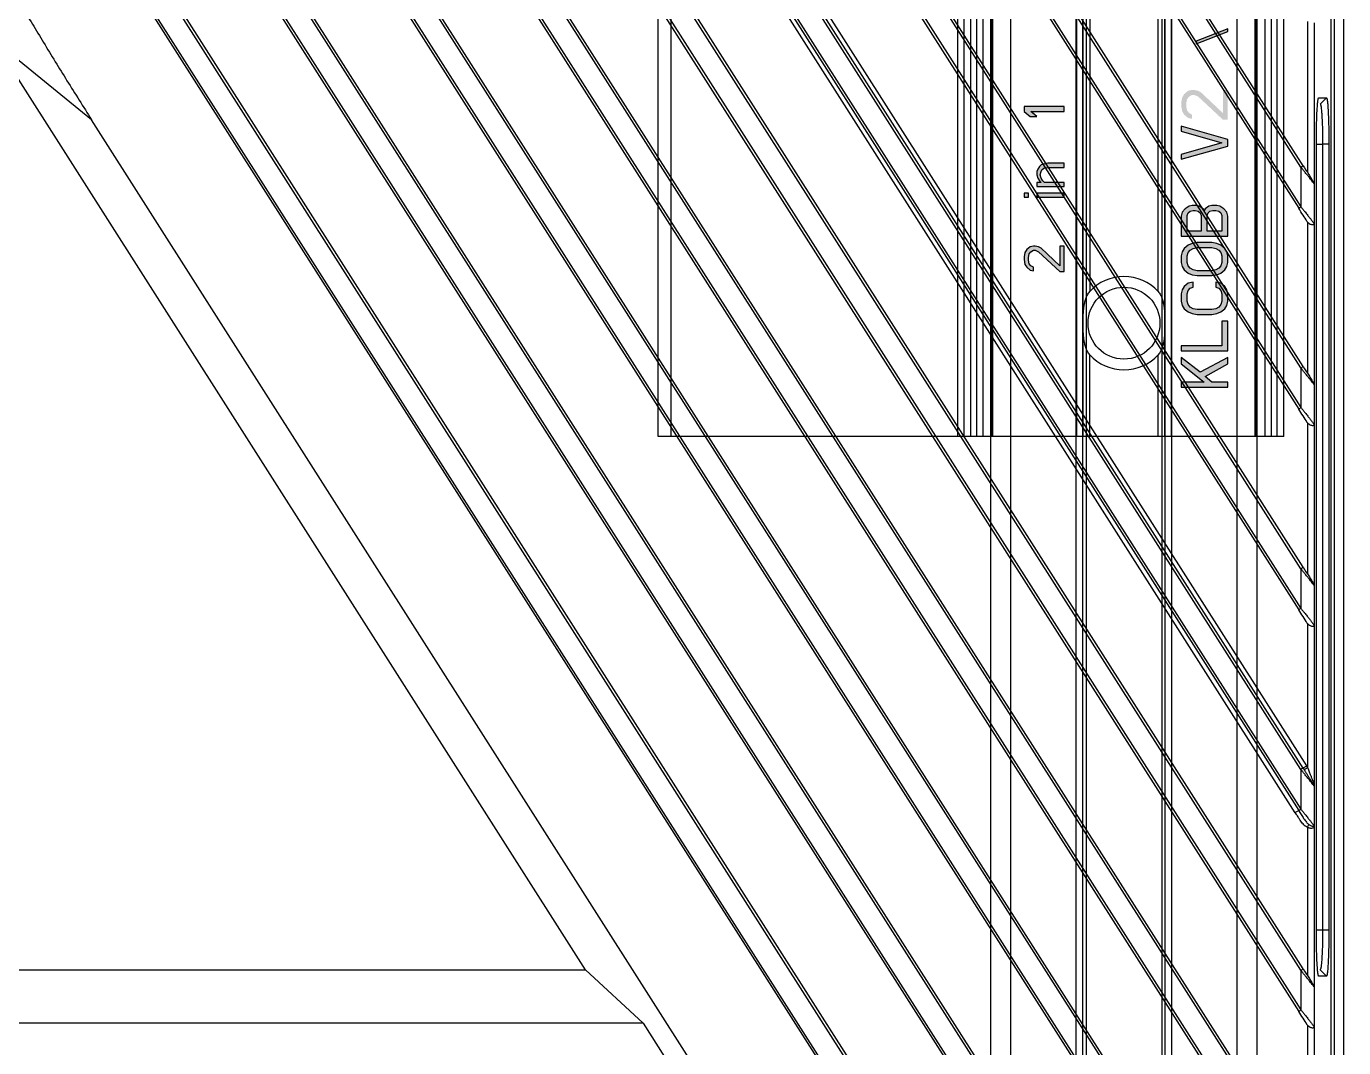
# Model space of a CAD drawing. Header units: millimetres. Extents: x 620 to 19791, y 2539 to 6969.
# Drawn here: x 17678 to 17777, y 5326 to 5402.7 of the extents above; entities that cross this region are included whole.
import ezdxf

# ---------------------------------------------------------------- set-up
doc = ezdxf.new("R2010")
doc.units = ezdxf.units.MM
doc.layers.add('02___PRT_ALL_AXES', color=7, linetype='Continuous')

# ---------------------------------------------------------------- blocks, each defined once
blk = doc.blocks.new('rygj')
at = {"lineweight": 5, "true_color": 0x139b48}
h = blk.add_hatch(color=114, dxfattribs=at)
h.dxf.hatch_style = 1
h.paths.add_polyline_path([(5016.593, 3168.061), (5016.646, 3168.316), (5016.646, 3168.444), (5016.593, 3168.699), (5016.38, 3168.954), (5016.168, 3169.082), (5015.849, 3169.146), (5015.637, 3169.146), (5015.265, 3169.082), (5015.052, 3168.954), (5014.84, 3168.699), (5014.787, 3168.444), (5015.052, 3168.444), (5015.158, 3168.635), (5015.318, 3168.763), (5015.583, 3168.827), (5015.796, 3168.827), (5016.062, 3168.763), (5016.221, 3168.635), (5016.327, 3168.444), (5016.327, 3168.316), (5016.221, 3168.061), (5014.733, 3166.465), (5014.733, 3166.146), (5016.646, 3166.146), (5016.646, 3166.465), (5015.158, 3166.465), (5016.487, 3167.869)])
h.paths.add_polyline_path([(5020.618, 3169.146), (5020.305, 3169.146), (5020.305, 3168.827), (5020.618, 3168.827)])
h.paths.add_polyline_path([(5020.618, 3168.188), (5020.305, 3168.188), (5020.305, 3166.146), (5020.618, 3166.146)])
h.paths.add_polyline_path([(5021.743, 3167.869), (5021.993, 3167.933), (5022.243, 3167.869), (5022.368, 3167.805), (5022.493, 3167.678), (5022.555, 3167.359), (5022.555, 3166.146), (5022.868, 3166.146), (5022.868, 3167.359), (5022.805, 3167.678), (5022.743, 3167.869), (5022.618, 3167.997), (5022.43, 3168.125), (5022.243, 3168.188), (5021.993, 3168.188), (5021.743, 3168.125), (5021.555, 3167.997), (5021.43, 3167.869), (5021.43, 3168.188), (5021.118, 3168.188), (5021.118, 3166.146), (5021.43, 3166.146), (5021.43, 3167.614), (5021.555, 3167.742)])
h.paths.add_polyline_path([(5027.118, 3169.146), (5026.743, 3169.146), (5026.368, 3168.699), (5026.368, 3168.188), (5026.743, 3168.635), (5026.743, 3166.146), (5027.118, 3166.146)])
h = blk.add_hatch(color=114, dxfattribs=at)
h.dxf.hatch_style = 1
h.paths.add_polyline_path([(5052.292, 3156.452), (5052.23, 3156.825), (5051.982, 3157.123), (5051.734, 3157.271), (5051.424, 3157.346), (5050.866, 3157.346), (5050.556, 3157.271), (5050.308, 3157.123), (5050.061, 3156.825), (5049.937, 3156.527), (5049.875, 3156.154), (5049.875, 3155.037), (5049.937, 3154.665), (5050.061, 3154.367), (5050.308, 3154.069), (5050.556, 3153.92), (5050.866, 3153.846), (5051.424, 3153.846), (5051.734, 3153.92), (5051.982, 3154.069), (5052.23, 3154.367), (5052.292, 3154.74), (5051.92, 3154.74), (5051.858, 3154.516), (5051.672, 3154.367), (5051.424, 3154.293), (5050.866, 3154.293), (5050.618, 3154.367), (5050.432, 3154.516), (5050.308, 3154.74), (5050.247, 3155.037), (5050.247, 3156.154), (5050.308, 3156.452), (5050.432, 3156.676), (5050.618, 3156.825), (5050.866, 3156.899), (5051.424, 3156.899), (5051.672, 3156.825), (5051.858, 3156.676), (5051.92, 3156.452)])
h.paths.add_polyline_path([(5063.634, 3156.527), (5063.572, 3156.825), (5063.324, 3157.123), (5063.076, 3157.271), (5062.642, 3157.346), (5062.518, 3157.346), (5062.085, 3157.271), (5061.837, 3157.123), (5061.589, 3156.825), (5061.527, 3156.527), (5061.837, 3156.527), (5061.961, 3156.75), (5062.147, 3156.899), (5062.456, 3156.974), (5062.704, 3156.974), (5063.014, 3156.899), (5063.2, 3156.75), (5063.324, 3156.527), (5063.324, 3156.378), (5063.2, 3156.08), (5063.076, 3155.931), (5062.704, 3155.782), (5062.456, 3155.782), (5062.456, 3155.484), (5062.704, 3155.484), (5063.076, 3155.41), (5063.262, 3155.261), (5063.386, 3154.963), (5063.386, 3154.665), (5063.324, 3154.516), (5063.2, 3154.367), (5063.076, 3154.293), (5062.766, 3154.218), (5062.394, 3154.218), (5062.085, 3154.293), (5061.961, 3154.367), (5061.837, 3154.516), (5061.775, 3154.665), (5061.465, 3154.665), (5061.527, 3154.442), (5061.651, 3154.218), (5061.837, 3154.069), (5062.085, 3153.92), (5062.332, 3153.846), (5062.828, 3153.846), (5063.076, 3153.92), (5063.324, 3154.069), (5063.51, 3154.218), (5063.634, 3154.442), (5063.696, 3154.665), (5063.696, 3154.963), (5063.634, 3155.261), (5063.51, 3155.484), (5063.2, 3155.633), (5063.448, 3155.857), (5063.572, 3156.08), (5063.634, 3156.378)])
h.paths.add_polyline_path([(5060.597, 3157.346), (5059.729, 3154.293), (5058.862, 3157.346), (5058.49, 3157.346), (5059.481, 3153.846), (5059.977, 3153.846), (5060.969, 3157.346)])
h.paths.add_polyline_path([(5055.019, 3153.846), (5055.019, 3154.293), (5053.16, 3154.293), (5053.16, 3157.346), (5052.788, 3157.346), (5052.788, 3153.846)])
h.paths.add_polyline_path([(5041.817, 3156.452), (5041.755, 3156.825), (5041.507, 3157.123), (5041.26, 3157.271), (5040.95, 3157.346), (5040.392, 3157.346), (5040.082, 3157.271), (5039.834, 3157.123), (5039.586, 3156.825), (5039.462, 3156.527), (5039.4, 3156.154), (5039.4, 3155.037), (5039.462, 3154.665), (5039.586, 3154.367), (5039.834, 3154.069), (5040.082, 3153.92), (5040.392, 3153.846), (5040.95, 3153.846), (5041.26, 3153.92), (5041.507, 3154.069), (5041.755, 3154.367), (5041.817, 3154.74), (5041.445, 3154.74), (5041.383, 3154.516), (5041.198, 3154.367), (5040.95, 3154.293), (5040.392, 3154.293), (5040.144, 3154.367), (5039.958, 3154.516), (5039.834, 3154.74), (5039.772, 3155.037), (5039.772, 3156.154), (5039.834, 3156.452), (5039.958, 3156.676), (5040.144, 3156.825), (5040.392, 3156.899), (5040.95, 3156.899), (5041.198, 3156.825), (5041.383, 3156.676), (5041.445, 3156.452)])
h.paths.add_polyline_path([(5016.902, 3156.154), (5016.84, 3156.527), (5016.716, 3156.825), (5016.468, 3157.123), (5016.22, 3157.271), (5015.91, 3157.346), (5015.414, 3157.346), (5015.104, 3157.271), (5014.856, 3157.123), (5014.608, 3156.825), (5014.485, 3156.527), (5014.423, 3156.154), (5014.423, 3155.037), (5014.485, 3154.665), (5014.608, 3154.367), (5014.856, 3154.069), (5015.104, 3153.92), (5015.414, 3153.846), (5015.91, 3153.846), (5016.22, 3153.92), (5016.468, 3154.069), (5016.716, 3154.367), (5016.84, 3154.665), (5016.902, 3155.037)])
h.paths.add_polyline_path([(5028.368, 3156.527), (5028.306, 3156.825), (5028.058, 3157.123), (5027.81, 3157.271), (5027.438, 3157.346), (5027.19, 3157.346), (5026.756, 3157.271), (5026.508, 3157.123), (5026.261, 3156.825), (5026.199, 3156.527), (5026.508, 3156.527), (5026.632, 3156.75), (5026.818, 3156.899), (5027.128, 3156.974), (5027.376, 3156.974), (5027.686, 3156.899), (5027.872, 3156.75), (5027.996, 3156.527), (5027.996, 3156.378), (5027.872, 3156.08), (5026.137, 3154.218), (5026.137, 3153.846), (5028.368, 3153.846), (5028.368, 3154.218), (5026.632, 3154.218), (5028.182, 3155.857), (5028.306, 3156.08), (5028.368, 3156.378)])
h.paths.add_polyline_path([(5046.404, 3153.846), (5045.474, 3156.229), (5045.288, 3156.229), (5046.218, 3153.846)])
h.paths.add_polyline_path([(5025.269, 3157.346), (5024.401, 3154.293), (5023.533, 3157.346), (5023.162, 3157.346), (5024.153, 3153.846), (5024.649, 3153.846), (5025.641, 3157.346)])
h.paths.add_polyline_path([(5038.904, 3153.846), (5038.904, 3157.346), (5038.532, 3157.346), (5038.532, 3155.931), (5036.797, 3155.931), (5036.797, 3157.346), (5036.425, 3157.346), (5036.425, 3153.846), (5036.797, 3153.846), (5036.797, 3155.484), (5038.532, 3155.484), (5038.532, 3153.846)])
h.paths.add_polyline_path([(5019.691, 3156.229), (5019.691, 3156.527), (5019.629, 3156.75), (5019.443, 3157.048), (5019.195, 3157.271), (5018.885, 3157.346), (5017.398, 3157.346), (5017.398, 3153.846), (5018.885, 3153.846), (5019.195, 3153.92), (5019.443, 3154.144), (5019.629, 3154.442), (5019.691, 3154.665), (5019.691, 3155.037), (5019.629, 3155.261), (5019.443, 3155.559), (5019.319, 3155.633), (5019.443, 3155.708), (5019.629, 3156.005)])
h.paths.add_polyline_path([(5019.319, 3154.963), (5019.319, 3154.74), (5019.257, 3154.516), (5019.133, 3154.367), (5018.947, 3154.293), (5017.769, 3154.293), (5017.769, 3155.41), (5018.947, 3155.41), (5019.133, 3155.335), (5019.257, 3155.186)], flags=16)
h.paths.add_polyline_path([(5019.319, 3156.452), (5019.319, 3156.303), (5019.257, 3156.08), (5019.133, 3155.931), (5018.947, 3155.857), (5017.769, 3155.857), (5017.769, 3156.899), (5018.947, 3156.899), (5019.133, 3156.825), (5019.257, 3156.676)], flags=16)
h.paths.add_polyline_path([(5016.53, 3156.154), (5016.53, 3155.037), (5016.468, 3154.74), (5016.344, 3154.516), (5016.158, 3154.367), (5015.91, 3154.293), (5015.414, 3154.293), (5015.166, 3154.367), (5014.98, 3154.516), (5014.856, 3154.74), (5014.794, 3155.037), (5014.794, 3156.154), (5014.856, 3156.452), (5014.98, 3156.676), (5015.166, 3156.825), (5015.414, 3156.899), (5015.91, 3156.899), (5016.158, 3156.825), (5016.344, 3156.676), (5016.468, 3156.452)], flags=16)
h.paths.add_polyline_path([(5011.881, 3155.037), (5011.881, 3156.154), (5011.943, 3156.452), (5012.067, 3156.676), (5012.253, 3156.825), (5012.501, 3156.899), (5013.059, 3156.899), (5013.307, 3156.825), (5013.493, 3156.676), (5013.555, 3156.452), (5013.927, 3156.452), (5013.865, 3156.825), (5013.617, 3157.123), (5013.369, 3157.271), (5013.059, 3157.346), (5012.501, 3157.346), (5012.191, 3157.271), (5011.943, 3157.123), (5011.695, 3156.825), (5011.572, 3156.527), (5011.51, 3156.154), (5011.51, 3155.037), (5011.572, 3154.665), (5011.695, 3154.367), (5011.943, 3154.069), (5012.191, 3153.92), (5012.501, 3153.846), (5013.059, 3153.846), (5013.369, 3153.92), (5013.617, 3154.069), (5013.865, 3154.367), (5013.927, 3154.74), (5013.555, 3154.74), (5013.493, 3154.516), (5013.307, 3154.367), (5013.059, 3154.293), (5012.501, 3154.293), (5012.253, 3154.367), (5012.067, 3154.516), (5011.943, 3154.74)])
h.paths.add_polyline_path([(5011.014, 3153.846), (5011.014, 3154.293), (5009.154, 3154.293), (5009.154, 3157.346), (5008.782, 3157.346), (5008.782, 3153.846)])
h.paths.add_polyline_path([(5032.954, 3153.846), (5032.025, 3156.229), (5031.839, 3156.229), (5032.768, 3153.846)])
h.paths.add_polyline_path([(5006.427, 3155.633), (5006.427, 3157.346), (5006.055, 3157.346), (5006.055, 3153.846), (5006.427, 3153.846), (5006.427, 3155.037), (5006.861, 3155.559), (5007.791, 3153.846), (5008.287, 3153.846), (5007.171, 3155.931), (5008.287, 3157.346), (5007.791, 3157.346)])
at = {"color": 114, "linetype": 'Continuous', "true_color": 0x139b48}
for p, q in [((4442.055, 3171.646), (5101.055, 3171.646)), ((4442.055, 3170.146), (5101.055, 3170.146)), ((5014.84, 3168.699), (5014.787, 3168.444)), ((5014.787, 3168.444), (5015.052, 3168.444)), ((5015.052, 3168.954), (5014.84, 3168.699)), ((5015.265, 3169.082), (5015.052, 3168.954)), ((5015.052, 3168.444), (5015.158, 3168.635)), ((5015.158, 3168.635), (5015.318, 3168.763)), ((5015.637, 3169.146), (5015.265, 3169.082)), ((5015.318, 3168.763), (5015.583, 3168.827)), ((5015.583, 3168.827), (5015.796, 3168.827)), ((5015.849, 3169.146), (5015.637, 3169.146)), ((5015.796, 3168.827), (5016.062, 3168.763)), ((5016.168, 3169.082), (5015.849, 3169.146)), ((5016.062, 3168.763), (5016.221, 3168.635)), ((5016.38, 3168.954), (5016.168, 3169.082)), ((5016.221, 3168.635), (5016.327, 3168.444)), ((5016.327, 3168.316), (5016.221, 3168.061)), ((5016.327, 3168.444), (5016.327, 3168.316)), ((5016.593, 3168.699), (5016.38, 3168.954)), ((5016.646, 3168.444), (5016.593, 3168.699)), ((5016.593, 3168.061), (5016.646, 3168.316)), ((5016.646, 3168.316), (5016.646, 3168.444)), ((5020.618, 3169.146), (5020.305, 3169.146)), ((5020.305, 3169.146), (5020.305, 3168.827)), ((5020.305, 3168.827), (5020.618, 3168.827)), ((5020.618, 3168.827), (5020.618, 3169.146)), ((5026.743, 3169.146), (5026.368, 3168.699)), ((5026.368, 3168.699), (5026.368, 3168.188)), ((5026.368, 3168.188), (5026.743, 3168.635)), ((5027.118, 3169.146), (5026.743, 3169.146)), ((5026.743, 3168.635), (5026.743, 3166.146)), ((5027.118, 3166.146), (5027.118, 3169.146)), ((5016.221, 3168.061), (5014.733, 3166.465)), ((5015.158, 3166.465), (5016.487, 3167.869)), ((5016.487, 3167.869), (5016.593, 3168.061)), ((5020.618, 3168.188), (5020.305, 3168.188)), ((5020.305, 3168.188), (5020.305, 3166.146)), ((5020.618, 3166.146), (5020.618, 3168.188)), ((5021.43, 3168.188), (5021.118, 3168.188)), ((5021.118, 3168.188), (5021.118, 3166.146)), ((5021.43, 3167.869), (5021.43, 3168.188)), ((5021.555, 3167.997), (5021.43, 3167.869)), ((5021.43, 3167.614), (5021.555, 3167.742)), ((5021.43, 3166.146), (5021.43, 3167.614)), ((5021.743, 3168.125), (5021.555, 3167.997)), ((5021.555, 3167.742), (5021.743, 3167.869)), ((5021.993, 3168.188), (5021.743, 3168.125)), ((5021.743, 3167.869), (5021.993, 3167.933)), ((5022.243, 3168.188), (5021.993, 3168.188)), ((5021.993, 3167.933), (5022.243, 3167.869)), ((5022.43, 3168.125), (5022.243, 3168.188)), ((5022.243, 3167.869), (5022.368, 3167.805)), ((5022.368, 3167.805), (5022.493, 3167.678)), ((5022.618, 3167.997), (5022.43, 3168.125)), ((5022.493, 3167.678), (5022.555, 3167.359)), ((5022.555, 3167.359), (5022.555, 3166.146)), ((5022.743, 3167.869), (5022.618, 3167.997)), ((5022.805, 3167.678), (5022.743, 3167.869)), ((5022.868, 3167.359), (5022.805, 3167.678)), ((5022.868, 3166.146), (5022.868, 3167.359)), ((5014.733, 3166.465), (5014.733, 3166.146)), ((5016.646, 3166.465), (5015.158, 3166.465)), ((5016.646, 3166.146), (5016.646, 3166.465)), ((5014.733, 3166.146), (5016.646, 3166.146)), ((5020.305, 3166.146), (5020.618, 3166.146)), ((5021.118, 3166.146), (5021.43, 3166.146)), ((5022.555, 3166.146), (5022.868, 3166.146)), ((5026.743, 3166.146), (5027.118, 3166.146)), ((4495.013, 3165.246), (5068.697, 3165.246)), ((4495.398, 3164.746), (5068.312, 3164.746)), ((4495.398, 3158.546), (5068.312, 3158.546)), ((4495.013, 3158.046), (5068.697, 3158.046)), ((5006.427, 3157.346), (5006.055, 3157.346)), ((5006.055, 3157.346), (5006.055, 3153.846)), ((5007.791, 3157.346), (5006.427, 3155.633)), ((5006.427, 3155.633), (5006.427, 3157.346)), ((5007.171, 3155.931), (5008.287, 3157.346)), ((5008.287, 3157.346), (5007.791, 3157.346)), ((5009.154, 3157.346), (5008.782, 3157.346)), ((5008.782, 3157.346), (5008.782, 3153.846)), ((5009.154, 3154.293), (5009.154, 3157.346)), ((5011.572, 3156.527), (5011.51, 3156.154)), ((5011.695, 3156.825), (5011.572, 3156.527)), ((5011.943, 3157.123), (5011.695, 3156.825)), ((5011.881, 3156.154), (5011.943, 3156.452)), ((5012.191, 3157.271), (5011.943, 3157.123)), ((5011.943, 3156.452), (5012.067, 3156.676)), ((5012.067, 3156.676), (5012.253, 3156.825)), ((5012.501, 3157.346), (5012.191, 3157.271)), ((5012.253, 3156.825), (5012.501, 3156.899)), ((5013.059, 3157.346), (5012.501, 3157.346)), ((5012.501, 3156.899), (5013.059, 3156.899)), ((5013.369, 3157.271), (5013.059, 3157.346)), ((5013.059, 3156.899), (5013.307, 3156.825)), ((5013.307, 3156.825), (5013.493, 3156.676)), ((5013.617, 3157.123), (5013.369, 3157.271)), ((5013.493, 3156.676), (5013.555, 3156.452)), ((5013.555, 3156.452), (5013.927, 3156.452)), ((5013.865, 3156.825), (5013.617, 3157.123)), ((5013.927, 3156.452), (5013.865, 3156.825)), ((5014.485, 3156.527), (5014.423, 3156.154)), ((5014.608, 3156.825), (5014.485, 3156.527)), ((5014.856, 3157.123), (5014.608, 3156.825)), ((5014.794, 3156.154), (5014.856, 3156.452)), ((5015.104, 3157.271), (5014.856, 3157.123)), ((5014.856, 3156.452), (5014.98, 3156.676)), ((5014.98, 3156.676), (5015.166, 3156.825)), ((5015.414, 3157.346), (5015.104, 3157.271)), ((5015.166, 3156.825), (5015.414, 3156.899)), ((5015.91, 3157.346), (5015.414, 3157.346)), ((5015.414, 3156.899), (5015.91, 3156.899)), ((5016.22, 3157.271), (5015.91, 3157.346)), ((5015.91, 3156.899), (5016.158, 3156.825)), ((5016.158, 3156.825), (5016.344, 3156.676)), ((5016.468, 3157.123), (5016.22, 3157.271)), ((5016.344, 3156.676), (5016.468, 3156.452)), ((5016.716, 3156.825), (5016.468, 3157.123)), ((5016.468, 3156.452), (5016.53, 3156.154)), ((5016.84, 3156.527), (5016.716, 3156.825)), ((5016.902, 3156.154), (5016.84, 3156.527)), ((5018.885, 3157.346), (5017.398, 3157.346)), ((5017.398, 3157.346), (5017.398, 3153.846)), ((5017.769, 3156.899), (5018.947, 3156.899)), ((5017.769, 3155.857), (5017.769, 3156.899)), ((5019.195, 3157.271), (5018.885, 3157.346)), ((5018.947, 3156.899), (5019.133, 3156.825)), ((5019.133, 3156.825), (5019.257, 3156.676)), ((5019.443, 3157.048), (5019.195, 3157.271)), ((5019.257, 3156.676), (5019.319, 3156.452)), ((5019.319, 3156.452), (5019.319, 3156.303)), ((5019.629, 3156.75), (5019.443, 3157.048)), ((5019.691, 3156.527), (5019.629, 3156.75)), ((5019.691, 3156.229), (5019.691, 3156.527)), ((5023.533, 3157.346), (5023.162, 3157.346)), ((5023.162, 3157.346), (5024.153, 3153.846)), ((5024.401, 3154.293), (5023.533, 3157.346)), ((5025.269, 3157.346), (5024.401, 3154.293)), ((5024.649, 3153.846), (5025.641, 3157.346)), ((5025.641, 3157.346), (5025.269, 3157.346)), ((5006.427, 3155.037), (5006.861, 3155.559)), ((5006.861, 3155.559), (5007.791, 3153.846)), ((5008.287, 3153.846), (5007.171, 3155.931)), ((5011.51, 3156.154), (5011.51, 3155.037)), ((5011.881, 3155.037), (5011.881, 3156.154)), ((5014.423, 3156.154), (5014.423, 3155.037)), ((5014.794, 3155.037), (5014.794, 3156.154)), ((5016.53, 3156.154), (5016.53, 3155.037)), ((5016.902, 3155.037), (5016.902, 3156.154)), ((5018.947, 3155.857), (5017.769, 3155.857)), ((5017.769, 3155.41), (5018.947, 3155.41)), ((5017.769, 3154.293), (5017.769, 3155.41)), ((5019.133, 3155.931), (5018.947, 3155.857)), ((5018.947, 3155.41), (5019.133, 3155.335)), ((5019.257, 3156.08), (5019.133, 3155.931)), ((5019.319, 3156.303), (5019.257, 3156.08)), ((5019.319, 3155.633), (5019.443, 3155.708)), ((5019.443, 3155.559), (5019.319, 3155.633)), ((5019.443, 3155.708), (5019.629, 3156.005)), ((5019.629, 3155.261), (5019.443, 3155.559)), ((5019.629, 3156.005), (5019.691, 3156.229)), ((5032.025, 3156.229), (5031.839, 3156.229)), ((5031.839, 3156.229), (5032.768, 3153.846)), ((5032.954, 3153.846), (5032.025, 3156.229)), ((5006.427, 3153.846), (5006.427, 3155.037)), ((5011.51, 3155.037), (5011.572, 3154.665)), ((5011.572, 3154.665), (5011.695, 3154.367)), ((5011.943, 3154.74), (5011.881, 3155.037)), ((5012.067, 3154.516), (5011.943, 3154.74)), ((5012.253, 3154.367), (5012.067, 3154.516)), ((5013.493, 3154.516), (5013.307, 3154.367)), ((5013.555, 3154.74), (5013.493, 3154.516)), ((5013.927, 3154.74), (5013.555, 3154.74)), ((5013.865, 3154.367), (5013.927, 3154.74)), ((5014.423, 3155.037), (5014.485, 3154.665)), ((5014.485, 3154.665), (5014.608, 3154.367)), ((5014.856, 3154.74), (5014.794, 3155.037)), ((5014.98, 3154.516), (5014.856, 3154.74)), ((5015.166, 3154.367), (5014.98, 3154.516)), ((5016.344, 3154.516), (5016.158, 3154.367)), ((5016.468, 3154.74), (5016.344, 3154.516)), ((5016.53, 3155.037), (5016.468, 3154.74)), ((5016.716, 3154.367), (5016.84, 3154.665)), ((5016.84, 3154.665), (5016.902, 3155.037)), ((5019.133, 3155.335), (5019.257, 3155.186)), ((5019.257, 3154.516), (5019.133, 3154.367)), ((5019.257, 3155.186), (5019.319, 3154.963)), ((5019.319, 3154.74), (5019.257, 3154.516)), ((5019.319, 3154.963), (5019.319, 3154.74)), ((5019.443, 3154.144), (5019.629, 3154.442)), ((5019.691, 3155.037), (5019.629, 3155.261)), ((5019.629, 3154.442), (5019.691, 3154.665)), ((5019.691, 3154.665), (5019.691, 3155.037)), ((5006.055, 3153.846), (5006.427, 3153.846)), ((5007.791, 3153.846), (5008.287, 3153.846)), ((5008.782, 3153.846), (5011.014, 3153.846)), ((5011.014, 3154.293), (5009.154, 3154.293)), ((5011.014, 3153.846), (5011.014, 3154.293)), ((5011.695, 3154.367), (5011.943, 3154.069)), ((5011.943, 3154.069), (5012.191, 3153.92)), ((5012.191, 3153.92), (5012.501, 3153.846)), ((5012.501, 3154.293), (5012.253, 3154.367)), ((5013.059, 3154.293), (5012.501, 3154.293)), ((5012.501, 3153.846), (5013.059, 3153.846)), ((5013.307, 3154.367), (5013.059, 3154.293)), ((5013.059, 3153.846), (5013.369, 3153.92)), ((5013.369, 3153.92), (5013.617, 3154.069)), ((5013.617, 3154.069), (5013.865, 3154.367)), ((5014.608, 3154.367), (5014.856, 3154.069)), ((5014.856, 3154.069), (5015.104, 3153.92)), ((5015.104, 3153.92), (5015.414, 3153.846)), ((5015.414, 3154.293), (5015.166, 3154.367)), ((5015.91, 3154.293), (5015.414, 3154.293)), ((5015.414, 3153.846), (5015.91, 3153.846)), ((5016.158, 3154.367), (5015.91, 3154.293)), ((5015.91, 3153.846), (5016.22, 3153.92)), ((5016.22, 3153.92), (5016.468, 3154.069)), ((5016.468, 3154.069), (5016.716, 3154.367)), ((5017.398, 3153.846), (5018.885, 3153.846)), ((5018.947, 3154.293), (5017.769, 3154.293)), ((5018.885, 3153.846), (5019.195, 3153.92)), ((5019.133, 3154.367), (5018.947, 3154.293)), ((5019.195, 3153.92), (5019.443, 3154.144)), ((5024.153, 3153.846), (5024.649, 3153.846)), ((5032.768, 3153.846), (5032.954, 3153.846)), ((4442.055, 3153.146), (5101.055, 3153.146)), ((4442.055, 3151.646), (5101.055, 3151.646))]:
    blk.add_line(p, q, dxfattribs=at)
at = {"layer": '02___PRT_ALL_AXES', "color": 114, "linetype": 'Continuous', "true_color": 0x139b48}
for p, q in [((5068.145, 3164.485), (4464.566, 3164.485)), ((5068.145, 3158.807), (4464.566, 3158.807))]:
    blk.add_line(p, q, dxfattribs=at)
blk = doc.blocks.new('ERTFHGJ')
at = {"color": 40, "linetype": 'Continuous', "true_color": 0xf8d731}
for p, q in [((8878.457, 3617.77), (8878.457, 3696.77)), ((8879.457, 3617.77), (8879.457, 3696.77)), ((8900.957, 3696.77), (8900.957, 3617.77)), ((8901.457, 3617.77), (8901.457, 3696.77)), ((8901.957, 3617.77), (8901.957, 3696.77)), ((8902.402, 3617.77), (8902.402, 3696.77)), ((8902.874, 3617.77), (8902.874, 3696.77)), ((8903.457, 3617.77), (8903.457, 3696.77)), ((8903.537, 3696.77), (8903.537, 3617.77)), ((8903.598, 3617.77), (8903.598, 3696.77)), ((8909.882, 3696.77), (8909.882, 3617.77)), ((8910.382, 3617.77), (8910.382, 3696.77)), ((8916.532, 3617.77), (8916.532, 3696.77)), ((8917.032, 3617.77), (8917.032, 3696.77)), ((8923.315, 3617.77), (8923.315, 3696.77)), ((8923.377, 3696.77), (8923.377, 3617.77)), ((8923.457, 3617.77), (8923.457, 3696.77)), ((8924.039, 3696.77), (8924.039, 3617.77)), ((8924.511, 3696.77), (8924.511, 3617.77)), ((8924.957, 3617.77), (8924.957, 3696.77)), ((8925.457, 3617.77), (8925.457, 3696.77)), ((8910.882, 3685.9), (8910.882, 3628.641)), ((8916.032, 3628.641), (8916.032, 3685.9)), ((8910.882, 3617.77), (8910.882, 3623.9)), ((8916.032, 3617.77), (8916.032, 3623.9)), ((8925.457, 3617.77), (8878.457, 3617.77))]:
    blk.add_line(p, q, dxfattribs=at)
blk.add_circle((8913.457, 3626.27), 2.7, dxfattribs=at)
for start, end in [(42.63239, 137.36761), (222.63239, 317.36761)]:
    blk.add_arc((8913.457, 3626.27), 3.5, start, end, dxfattribs=at)
for points, knots in [([(8910.387, 3626.27), (8910.387, 3626.375), (8910.388, 3626.583), (8910.395, 3626.895), (8910.413, 3627.203), (8910.446, 3627.508), (8910.5, 3627.808), (8910.568, 3628.054), (8910.639, 3628.245), (8910.704, 3628.385), (8910.783, 3628.519), (8910.846, 3628.602), (8910.882, 3628.641)], [0, 0, 0, 0, 0.127092, 0.253318, 0.378322, 0.502266, 0.625619, 0.749056, 0.811111, 0.873552, 0.936512, 1, 1, 1, 1]), ([(8916.032, 3628.641), (8916.067, 3628.602), (8916.131, 3628.519), (8916.209, 3628.385), (8916.274, 3628.245), (8916.346, 3628.054), (8916.413, 3627.808), (8916.467, 3627.508), (8916.5, 3627.203), (8916.518, 3626.895), (8916.526, 3626.583), (8916.527, 3626.375), (8916.527, 3626.27)], [0, 0, 0, 0, 0.063487, 0.126447, 0.188887, 0.250942, 0.37438, 0.497732, 0.621676, 0.746681, 0.872907, 1, 1, 1, 1]), ([(8910.882, 3623.9), (8910.846, 3623.938), (8910.783, 3624.021), (8910.704, 3624.156), (8910.639, 3624.296), (8910.567, 3624.487), (8910.5, 3624.733), (8910.446, 3625.033), (8910.413, 3625.338), (8910.395, 3625.646), (8910.388, 3625.957), (8910.387, 3626.166), (8910.387, 3626.27)], [0, 0, 0, 0, 0.063495, 0.126469, 0.188905, 0.250963, 0.374396, 0.497744, 0.621683, 0.746682, 0.87291, 1, 1, 1, 1]), ([(8916.527, 3626.27), (8916.527, 3626.166), (8916.526, 3625.957), (8916.518, 3625.646), (8916.5, 3625.338), (8916.467, 3625.033), (8916.413, 3624.733), (8916.346, 3624.487), (8916.274, 3624.296), (8916.209, 3624.156), (8916.131, 3624.021), (8916.067, 3623.938), (8916.032, 3623.9)], [0, 0, 0, 0, 0.127092, 0.253319, 0.378323, 0.502267, 0.62562, 0.749057, 0.811112, 0.873553, 0.936512, 1, 1, 1, 1])]:
    blk.add_open_spline(points, degree=3, knots=knots, dxfattribs=at)
blk = doc.blocks.new('rsfv')
at = {"rotation": 90}
blk.add_blockref('rygj', (14412.273, 369.859), dxfattribs=at)
blk.add_blockref('ERTFHGJ', (2337.17, 1754.444))
blk = doc.blocks.new('tgd')
at = {"color": 7, "linetype": 'Continuous', "lineweight": 25}
for p, q in [((18336.76, 5027.575), (18439.269, 4866.668)), ((18344.104, 5028.149), (18439.269, 4878.766)), ((18439.269, 4881.744), (18345.998, 5028.15)), ((18353.704, 5028.151), (18439.269, 4893.841)), ((18439.269, 4896.819), (18355.601, 5028.151)), ((18363.308, 5028.151), (18439.269, 4908.917)), ((18439.269, 4911.894), (18365.205, 5028.151)), ((18372.912, 5028.151), (18439.269, 4923.992)), ((18439.269, 4926.97), (18374.809, 5028.151)), ((18382.516, 5028.151), (18439.269, 4939.067)), ((18439.269, 4942.045), (18384.413, 5028.151)), ((18392.12, 5028.151), (18439.269, 4954.143)), ((18439.269, 4957.121), (18394.017, 5028.151)), ((18439.269, 4863.69), (18335.104, 5027.196)), ((18344.627, 5026.95), (18439.1, 4878.658)), ((18439.437, 4881.851), (18346.998, 5026.951)), ((18354.231, 5026.951), (18439.1, 4893.734)), ((18439.437, 4896.926), (18356.603, 5026.951)), ((18363.835, 5026.951), (18439.1, 4908.809)), ((18439.437, 4912.002), (18366.207, 5026.951)), ((18373.439, 5026.951), (18439.1, 4923.884)), ((18439.437, 4927.077), (18375.811, 5026.951)), ((18383.043, 5026.951), (18439.1, 4938.96)), ((18439.437, 4942.153), (18385.415, 5026.951)), ((18392.647, 5026.951), (18439.1, 4954.035)), ((18439.437, 4957.228), (18395.019, 5026.951)), ((18335.778, 5025.765), (18439.1, 4863.583)), ((18439.437, 4866.776), (18337.815, 5026.29)), ((18438.847, 4908.648), (18364.626, 5025.151)), ((18367.709, 5025.151), (18439.69, 4912.163)), ((18439.269, 4851.593), (18329.71, 5023.565)), ((18439.269, 4848.615), (18328.104, 5023.108)), ((18439.437, 4851.7), (18330.346, 5022.939)), ((18328.885, 5021.51), (18439.1, 4848.508)), ((18439.269, 4836.517), (18324.516, 5016.643)), ((18439.437, 4836.625), (18325.881, 5014.872)), ((18439.269, 4833.54), (18324.171, 5014.206)), ((18325.582, 5011.62), (18439.1, 4833.432)), ((18441.528, 4763.247), (18441.528, 5002.465)), ((18441.753, 5002.465), (18441.753, 4763.247)), ((18442.478, 5002.465), (18442.478, 4763.246)), ((18439.769, 4968.069), (18439.769, 4956.707)), ((18440.268, 4967.962), (18440.268, 4955.866)), ((18385.533, 4896.856), (18341.047, 4966.685)), ((18348.427, 4960.685), (18341.047, 4966.685)), ((18440.609, 4962.33), (18441.186, 4962.33)), ((18440.712, 4961.856), (18441.186, 4962.33)), ((18439.769, 4817.306), (18348.427, 4960.685)), ((18440.427, 4899.856), (18440.427, 4958.855)), ((18441.368, 4958.855), (18440.894, 4958.856)), ((18440.894, 4958.856), (18440.894, 4899.856)), ((18441.368, 4958.855), (18441.368, 4899.856)), ((18439.269, 4957.121), (18439.269, 4954.143)), ((18440.268, 4955.866), (18440.268, 4952.887)), ((18439.769, 4952.994), (18439.769, 4941.631)), ((18440.268, 4952.887), (18440.268, 4940.791)), ((18439.269, 4942.045), (18439.269, 4939.067)), ((18440.268, 4940.791), (18440.268, 4937.811)), ((18439.769, 4937.918), (18439.769, 4926.556)), ((18440.268, 4937.811), (18440.268, 4925.715)), ((18439.269, 4926.97), (18439.269, 4923.992)), ((18440.268, 4925.715), (18440.268, 4922.736)), ((18439.769, 4922.843), (18439.769, 4912.039)), ((18440.268, 4922.736), (18440.268, 4910.638)), ((18439.269, 4911.894), (18439.269, 4908.917)), ((18439.69, 4912.163), (18439.769, 4912.039)), ((18440.268, 4910.638), (18440.268, 4907.663)), ((18439.769, 4907.554), (18439.769, 4896.405)), ((18440.268, 4907.663), (18440.268, 4895.565)), ((18440.894, 4899.856), (18441.368, 4899.856)), ((18331.585, 4896.856), (18385.533, 4896.856)), ((18385.533, 4896.856), (18389.86, 4892.856)), ((18439.269, 4896.819), (18439.269, 4893.841)), ((18441.185, 4896.381), (18440.712, 4896.856)), ((18441.186, 4896.381), (18440.609, 4896.381)), ((18440.268, 4895.565), (18440.268, 4892.585)), ((18389.86, 4892.856), (18332.354, 4892.856)), ((18389.86, 4892.856), (18402.602, 4872.856)), ((18439.769, 4892.692), (18439.769, 4881.33)), ((18440.268, 4892.585), (18440.268, 4880.489))]:
    blk.add_line(p, q, dxfattribs=at)
at = {"color": 8, "linetype": 'Continuous', "lineweight": 25}
for p, q in [((18440.427, 4958.856), (18440.894, 4958.856)), ((18440.427, 4899.856), (18440.894, 4899.856))]:
    blk.add_line(p, q, dxfattribs=at)
at = {"color": 7, "linetype": 'Continuous', "lineweight": 25, "flags": 128}
for points in [[(18439.1, 4954.035), (18439.103, 4954.037), (18439.113, 4954.043), (18439.128, 4954.053), (18439.149, 4954.067), (18439.175, 4954.083), (18439.204, 4954.102), (18439.236, 4954.122), (18439.269, 4954.143)], [(18439.1, 4938.96), (18439.103, 4938.962), (18439.113, 4938.968), (18439.128, 4938.978), (18439.149, 4938.991), (18439.175, 4939.008), (18439.204, 4939.026), (18439.236, 4939.046), (18439.269, 4939.067)], [(18439.437, 4927.077), (18439.434, 4927.075), (18439.424, 4927.069), (18439.409, 4927.059), (18439.388, 4927.046), (18439.362, 4927.029), (18439.333, 4927.011), (18439.301, 4926.991), (18439.269, 4926.97)], [(18439.69, 4912.163), (18439.641, 4912.132), (18439.593, 4912.101), (18439.55, 4912.073), (18439.511, 4912.049), (18439.48, 4912.029), (18439.456, 4912.014), (18439.442, 4912.005), (18439.437, 4912.002)], [(18439.1, 4893.734), (18439.103, 4893.736), (18439.113, 4893.742), (18439.128, 4893.752), (18439.149, 4893.765), (18439.175, 4893.781), (18439.204, 4893.8), (18439.236, 4893.82), (18439.269, 4893.841)]]:
    blk.add_lwpolyline(points, dxfattribs=at)
at = {"color": 7, "linetype": 'Continuous', "lineweight": 25}
for points, knots in [([(18327.823, 5008.102), (18327.832, 5007.925), (18327.851, 5007.568), (18327.891, 5007.031), (18327.94, 5006.488), (18327.999, 5005.941), (18328.067, 5005.388), (18328.192, 5004.498), (18328.404, 5003.249), (18328.835, 5001.179), (18329.51, 4998.564), (18330.466, 4995.516), (18331.569, 4992.451), (18332.756, 4989.488), (18334.06, 4986.504), (18335.866, 4982.647), (18338.343, 4977.769), (18340.96, 4973.035), (18343.166, 4969.237), (18344.839, 4966.442), (18346.595, 4963.58), (18347.81, 4961.66), (18348.427, 4960.685)], [0, 0, 0, 0, 0.010214, 0.020538, 0.030977, 0.041532, 0.052206, 0.063002, 0.093188, 0.125078, 0.184557, 0.248396, 0.308695, 0.371827, 0.431927, 0.495911, 0.616733, 0.746415, 0.806904, 0.869326, 0.933688, 1, 1, 1, 1]), ([(18440.427, 4958.855), (18440.427, 4958.92), (18440.427, 4959.048), (18440.428, 4959.239), (18440.43, 4959.429), (18440.432, 4959.616), (18440.434, 4959.802), (18440.437, 4959.986), (18440.444, 4960.324), (18440.457, 4960.793), (18440.48, 4961.329), (18440.508, 4961.768), (18440.535, 4962.035), (18440.557, 4962.189), (18440.574, 4962.27), (18440.592, 4962.321), (18440.603, 4962.327), (18440.609, 4962.33)], [0, 0, 0, 0, 0.035366, 0.070512, 0.105547, 0.140579, 0.17572, 0.211078, 0.246759, 0.374235, 0.500005, 0.625671, 0.753283, 0.815466, 0.876923, 0.938238, 1, 1, 1, 1]), ([(18441.186, 4962.33), (18441.189, 4962.329), (18441.196, 4962.327), (18441.206, 4962.31), (18441.216, 4962.284), (18441.225, 4962.247), (18441.235, 4962.199), (18441.245, 4962.141), (18441.263, 4962.013), (18441.287, 4961.768), (18441.315, 4961.33), (18441.338, 4960.793), (18441.352, 4960.282), (18441.36, 4959.851), (18441.365, 4959.525), (18441.367, 4959.192), (18441.368, 4958.968), (18441.368, 4958.855)], [0, 0, 0, 0, 0.035362, 0.070505, 0.105537, 0.140568, 0.175708, 0.211064, 0.246745, 0.37424, 0.499992, 0.625685, 0.753244, 0.815371, 0.876816, 0.938163, 1, 1, 1, 1]), ([(18440.712, 4961.856), (18440.716, 4961.855), (18440.723, 4961.853), (18440.733, 4961.838), (18440.742, 4961.816), (18440.75, 4961.791), (18440.758, 4961.762), (18440.764, 4961.734), (18440.77, 4961.706), (18440.775, 4961.68), (18440.778, 4961.658), (18440.781, 4961.64), (18440.793, 4961.564), (18440.812, 4961.392), (18440.839, 4961.037), (18440.864, 4960.577), (18440.88, 4960.123), (18440.888, 4959.752), (18440.892, 4959.467), (18440.894, 4959.166), (18440.894, 4958.96), (18440.894, 4958.856)], [0, 0, 0, 0, 0.0384506, 0.0737852, 0.1060037, 0.1351058, 0.1610914, 0.1839604, 0.2037126, 0.2203479, 0.2338662, 0.2442674, 0.2515514, 0.3625572, 0.4793644, 0.6181588, 0.7460029, 0.8065516, 0.8690654, 0.9335472, 1, 1, 1, 1]), ([(18439.269, 4957.121), (18439.308, 4957.146), (18439.355, 4957.176), (18439.421, 4957.218), (18439.437, 4957.228), (18439.437, 4957.228)], [0, 0, 0, 0, 0.5, 0.5, 1, 1, 1, 1]), ([(18439.437, 4957.228), (18439.578, 4957.008), (18439.719, 4956.786), (18439.918, 4956.474), (18439.982, 4956.373), (18440.1, 4956.188), (18440.153, 4956.104), (18440.191, 4956.045)], [0, 0, 0, 0, 0.5, 0.5, 0.75, 0.75, 1, 1, 1, 1]), ([(18440.268, 4955.866), (18440.267, 4955.867), (18440.264, 4955.869), (18440.255, 4955.879), (18440.24, 4955.9), (18440.212, 4955.938), (18440.154, 4956.013), (18440.06, 4956.127), (18439.926, 4956.296), (18439.77, 4956.49), (18439.602, 4956.699), (18439.431, 4956.913), (18439.324, 4957.05), (18439.269, 4957.121)], [0, 0, 0, 0, 0.032205, 0.064879, 0.098325, 0.153821, 0.217622, 0.343078, 0.459057, 0.592508, 0.743852, 0.867922, 1, 1, 1, 1]), ([(18440.191, 4956.045), (18440.202, 4956.028), (18440.223, 4955.993), (18440.244, 4955.954), (18440.256, 4955.925), (18440.262, 4955.902), (18440.266, 4955.881), (18440.267, 4955.87), (18440.268, 4955.866)], [0, 0, 0, 0, 0.272195, 0.541525, 0.675243, 0.788116, 0.917487, 1, 1, 1, 1]), ([(18439.724, 4953.055), (18439.635, 4953.195), (18439.531, 4953.358), (18439.319, 4953.691), (18439.209, 4953.863), (18439.1, 4954.035)], [0, 0, 0, 0, 0.5, 0.5, 1, 1, 1, 1]), ([(18439.269, 4954.143), (18439.295, 4954.109), (18439.348, 4954.041), (18439.426, 4953.943), (18439.502, 4953.848), (18439.621, 4953.699), (18439.772, 4953.511), (18439.916, 4953.332), (18440.008, 4953.216), (18440.066, 4953.139), (18440.12, 4953.07), (18440.178, 4953.002), (18440.225, 4952.942), (18440.252, 4952.901), (18440.265, 4952.882), (18440.267, 4952.885), (18440.268, 4952.887)], [0, 0, 0, 0, 0.063732, 0.125592, 0.185586, 0.243721, 0.410364, 0.550813, 0.614308, 0.665676, 0.725736, 0.787625, 0.868188, 0.934324, 0.969973, 1, 1, 1, 1]), ([(18439.769, 4952.994), (18439.761, 4953.003), (18439.745, 4953.023), (18439.731, 4953.044), (18439.724, 4953.055)], [0, 0, 0, 0, 0.488961, 1, 1, 1, 1]), ([(18439.769, 4952.994), (18439.782, 4952.979), (18439.808, 4952.95), (18439.853, 4952.913), (18439.92, 4952.867), (18440.012, 4952.825), (18440.107, 4952.806), (18440.174, 4952.804), (18440.222, 4952.816), (18440.252, 4952.842), (18440.265, 4952.867), (18440.267, 4952.881), (18440.268, 4952.887)], [0, 0, 0, 0, 0.071456, 0.142488, 0.212279, 0.375092, 0.529614, 0.64079, 0.748352, 0.868276, 0.941576, 1, 1, 1, 1]), ([(18439.269, 4942.045), (18439.308, 4942.07), (18439.355, 4942.1), (18439.421, 4942.142), (18439.437, 4942.153), (18439.437, 4942.153)], [0, 0, 0, 0, 0.5, 0.5, 1, 1, 1, 1]), ([(18440.268, 4940.791), (18440.267, 4940.791), (18440.264, 4940.793), (18440.255, 4940.804), (18440.24, 4940.825), (18440.212, 4940.862), (18440.154, 4940.938), (18440.06, 4941.052), (18439.926, 4941.221), (18439.77, 4941.415), (18439.602, 4941.624), (18439.431, 4941.837), (18439.324, 4941.974), (18439.269, 4942.045)], [0, 0, 0, 0, 0.032205, 0.064879, 0.098325, 0.153821, 0.217622, 0.343078, 0.459057, 0.592508, 0.743852, 0.867922, 1, 1, 1, 1]), ([(18439.437, 4942.153), (18439.578, 4941.932), (18439.719, 4941.711), (18439.918, 4941.398), (18439.982, 4941.297), (18440.1, 4941.113), (18440.153, 4941.029), (18440.191, 4940.97)], [0, 0, 0, 0, 0.5, 0.5, 0.75, 0.75, 1, 1, 1, 1]), ([(18440.191, 4940.97), (18440.202, 4940.952), (18440.223, 4940.917), (18440.244, 4940.878), (18440.256, 4940.85), (18440.262, 4940.827), (18440.266, 4940.806), (18440.267, 4940.795), (18440.268, 4940.791)], [0, 0, 0, 0, 0.272195, 0.541525, 0.675243, 0.788116, 0.917487, 1, 1, 1, 1]), ([(18439.724, 4937.98), (18439.635, 4938.12), (18439.531, 4938.282), (18439.319, 4938.616), (18439.209, 4938.788), (18439.1, 4938.96)], [0, 0, 0, 0, 0.5, 0.5, 1, 1, 1, 1]), ([(18439.269, 4939.067), (18439.295, 4939.033), (18439.348, 4938.966), (18439.426, 4938.867), (18439.502, 4938.772), (18439.621, 4938.623), (18439.772, 4938.436), (18439.916, 4938.257), (18440.008, 4938.141), (18440.066, 4938.064), (18440.12, 4937.995), (18440.178, 4937.927), (18440.225, 4937.867), (18440.252, 4937.826), (18440.265, 4937.807), (18440.267, 4937.81), (18440.268, 4937.811)], [0, 0, 0, 0, 0.063732, 0.125592, 0.185586, 0.243721, 0.410364, 0.550814, 0.614308, 0.665676, 0.725736, 0.787625, 0.868189, 0.934324, 0.969972, 1, 1, 1, 1]), ([(18439.769, 4937.918), (18439.761, 4937.928), (18439.745, 4937.948), (18439.731, 4937.969), (18439.724, 4937.98)], [0, 0, 0, 0, 0.488961, 1, 1, 1, 1]), ([(18439.769, 4937.918), (18439.782, 4937.904), (18439.808, 4937.875), (18439.853, 4937.838), (18439.92, 4937.792), (18440.012, 4937.75), (18440.107, 4937.731), (18440.174, 4937.729), (18440.222, 4937.74), (18440.252, 4937.766), (18440.265, 4937.792), (18440.267, 4937.805), (18440.268, 4937.811)], [0, 0, 0, 0, 0.071456, 0.142487, 0.212278, 0.375099, 0.529613, 0.640789, 0.74835, 0.868275, 0.941576, 1, 1, 1, 1]), ([(18440.268, 4925.715), (18440.267, 4925.716), (18440.264, 4925.718), (18440.255, 4925.729), (18440.24, 4925.749), (18440.212, 4925.787), (18440.154, 4925.862), (18440.06, 4925.977), (18439.926, 4926.145), (18439.77, 4926.339), (18439.602, 4926.548), (18439.431, 4926.762), (18439.324, 4926.899), (18439.269, 4926.97)], [0, 0, 0, 0, 0.032206, 0.06488, 0.098326, 0.153822, 0.217623, 0.343079, 0.459058, 0.592509, 0.743852, 0.867922, 1, 1, 1, 1]), ([(18439.437, 4927.077), (18439.578, 4926.857), (18439.719, 4926.635), (18439.918, 4926.323), (18439.982, 4926.222), (18440.1, 4926.038), (18440.153, 4925.953), (18440.191, 4925.895)], [0, 0, 0, 0, 0.5, 0.5, 0.75, 0.75, 1, 1, 1, 1]), ([(18440.191, 4925.895), (18440.202, 4925.877), (18440.223, 4925.842), (18440.244, 4925.803), (18440.256, 4925.774), (18440.262, 4925.751), (18440.266, 4925.73), (18440.267, 4925.719), (18440.268, 4925.715)], [0, 0, 0, 0, 0.272193, 0.541519, 0.675238, 0.788111, 0.917485, 1, 1, 1, 1]), ([(18439.1, 4923.884), (18439.1, 4923.884), (18439.11, 4923.891), (18439.169, 4923.928), (18439.219, 4923.961), (18439.269, 4923.992)], [0, 0, 0, 0, 0.5, 0.5, 1, 1, 1, 1]), ([(18439.724, 4922.904), (18439.635, 4923.044), (18439.531, 4923.207), (18439.319, 4923.54), (18439.209, 4923.712), (18439.1, 4923.884)], [0, 0, 0, 0, 0.5, 0.5, 1, 1, 1, 1]), ([(18439.269, 4923.992), (18439.295, 4923.958), (18439.348, 4923.89), (18439.426, 4923.792), (18439.502, 4923.697), (18439.621, 4923.548), (18439.772, 4923.361), (18439.916, 4923.181), (18440.008, 4923.066), (18440.066, 4922.988), (18440.12, 4922.919), (18440.178, 4922.851), (18440.225, 4922.791), (18440.252, 4922.75), (18440.265, 4922.732), (18440.267, 4922.735), (18440.268, 4922.736)], [0, 0, 0, 0, 0.063735, 0.125597, 0.185593, 0.243727, 0.410365, 0.55081, 0.614305, 0.665673, 0.725736, 0.787628, 0.868193, 0.934331, 0.969978, 1, 1, 1, 1]), ([(18439.769, 4922.843), (18439.761, 4922.852), (18439.745, 4922.872), (18439.731, 4922.893), (18439.724, 4922.904)], [0, 0, 0, 0, 0.488961, 1, 1, 1, 1]), ([(18439.769, 4922.843), (18439.782, 4922.828), (18439.808, 4922.8), (18439.853, 4922.762), (18439.92, 4922.716), (18440.012, 4922.674), (18440.107, 4922.655), (18440.174, 4922.654), (18440.222, 4922.665), (18440.252, 4922.691), (18440.265, 4922.716), (18440.267, 4922.73), (18440.268, 4922.736)], [0, 0, 0, 0, 0.071457, 0.142489, 0.212281, 0.375086, 0.529612, 0.640781, 0.748336, 0.868257, 0.941565, 1, 1, 1, 1]), ([(18439.437, 4912.002), (18439.437, 4912.002), (18439.421, 4911.991), (18439.355, 4911.949), (18439.308, 4911.92), (18439.269, 4911.894)], [0, 0, 0, 0, 0.5, 0.5, 1, 1, 1, 1]), ([(18440.268, 4910.638), (18440.267, 4910.639), (18440.264, 4910.641), (18440.255, 4910.652), (18440.24, 4910.673), (18440.212, 4910.711), (18440.155, 4910.787), (18440.06, 4910.901), (18439.927, 4911.069), (18439.77, 4911.263), (18439.602, 4911.473), (18439.431, 4911.687), (18439.324, 4911.824), (18439.269, 4911.894)], [0, 0, 0, 0, 0.032116, 0.064741, 0.098176, 0.153652, 0.217399, 0.342757, 0.458734, 0.592349, 0.74381, 0.867924, 1, 1, 1, 1]), ([(18439.769, 4912.039), (18439.71, 4912.001), (18439.64, 4911.957), (18439.542, 4911.894), (18439.517, 4911.878), (18439.516, 4911.878)], [0, 0, 0, 0, 0.5, 0.5, 1, 1, 1, 1]), ([(18440.268, 4910.638), (18440.268, 4910.64), (18440.267, 4910.647), (18440.266, 4910.655), (18440.262, 4910.668), (18440.256, 4910.687), (18440.245, 4910.711), (18440.225, 4910.749), (18440.194, 4910.799), (18440.149, 4910.876), (18440.095, 4910.965), (18440.037, 4911.057), (18439.979, 4911.149), (18439.923, 4911.237), (18439.87, 4911.321), (18439.818, 4911.403), (18439.762, 4911.491), (18439.702, 4911.587), (18439.642, 4911.681), (18439.581, 4911.777), (18439.54, 4911.84), (18439.516, 4911.878)], [0, 0, 0, 0, 0.006529, 0.019745, 0.0396, 0.065826, 0.101146, 0.135872, 0.206202, 0.271006, 0.345212, 0.423858, 0.492261, 0.554276, 0.616103, 0.673213, 0.727792, 0.802853, 0.870516, 0.922125, 1, 1, 1, 1]), ([(18439.528, 4911.898), (18439.536, 4911.874), (18439.552, 4911.826), (18439.579, 4911.781), (18439.592, 4911.759)], [0, 0, 0, 0, 0.502346, 1, 1, 1, 1]), ([(18439.769, 4912.039), (18439.792, 4911.982), (18439.835, 4911.874), (18439.895, 4911.722), (18439.947, 4911.591), (18439.991, 4911.48), (18440.045, 4911.34), (18440.109, 4911.177), (18440.171, 4911.01), (18440.216, 4910.883), (18440.241, 4910.803), (18440.254, 4910.747), (18440.26, 4910.719), (18440.264, 4910.697), (18440.265, 4910.678), (18440.267, 4910.658), (18440.268, 4910.645), (18440.268, 4910.638)], [0, 0, 0, 0, 0.11566, 0.217894, 0.306705, 0.382099, 0.444089, 0.594058, 0.721638, 0.802603, 0.880645, 0.91307, 0.942023, 0.95527, 0.969925, 0.984071, 1, 1, 1, 1]), ([(18439.1, 4908.809), (18439.1, 4908.809), (18439.073, 4908.792), (18438.979, 4908.732), (18438.913, 4908.69), (18438.847, 4908.648)], [0, 0, 0, 0, 0.5, 0.5, 1, 1, 1, 1]), ([(18439.1, 4908.809), (18439.1, 4908.809), (18439.11, 4908.815), (18439.169, 4908.853), (18439.219, 4908.885), (18439.269, 4908.917)], [0, 0, 0, 0, 0.5, 0.5, 1, 1, 1, 1]), ([(18439.1, 4908.809), (18439.131, 4908.76), (18439.194, 4908.661), (18439.288, 4908.514), (18439.381, 4908.369), (18439.478, 4908.22), (18439.576, 4908.077), (18439.673, 4907.948), (18439.76, 4907.843), (18439.824, 4907.792), (18439.852, 4907.769)], [0, 0, 0, 0, 0.1344025, 0.2682682, 0.4012917, 0.5317391, 0.6788966, 0.8054533, 0.9122332, 1, 1, 1, 1]), ([(18439.269, 4908.917), (18439.295, 4908.882), (18439.348, 4908.815), (18439.427, 4908.716), (18439.503, 4908.62), (18439.622, 4908.472), (18439.772, 4908.285), (18439.915, 4908.107), (18440.007, 4907.991), (18440.065, 4907.914), (18440.12, 4907.844), (18440.179, 4907.776), (18440.226, 4907.716), (18440.253, 4907.675), (18440.265, 4907.657), (18440.267, 4907.661), (18440.268, 4907.663)], [0, 0, 0, 0, 0.064046, 0.126148, 0.186314, 0.244548, 0.410347, 0.550262, 0.613912, 0.665267, 0.725902, 0.788297, 0.869221, 0.935531, 0.970715, 1, 1, 1, 1]), ([(18439.769, 4907.554), (18439.75, 4907.562), (18439.711, 4907.579), (18439.653, 4907.612), (18439.596, 4907.652), (18439.52, 4907.715), (18439.425, 4907.81), (18439.318, 4907.939), (18439.208, 4908.091), (18439.104, 4908.247), (18438.981, 4908.437), (18438.899, 4908.566), (18438.847, 4908.648)], [0, 0, 0, 0, 0.043006, 0.088407, 0.136592, 0.187887, 0.292095, 0.413704, 0.532988, 0.681896, 0.800477, 1, 1, 1, 1]), ([(18439.769, 4907.554), (18439.785, 4907.594), (18439.801, 4907.635), (18439.83, 4907.711), (18439.843, 4907.744), (18439.852, 4907.769)], [0, 0, 0, 0, 0.5, 0.5, 1, 1, 1, 1]), ([(18439.852, 4907.769), (18439.873, 4907.756), (18439.92, 4907.726), (18439.997, 4907.687), (18440.084, 4907.653), (18440.155, 4907.634), (18440.205, 4907.627), (18440.235, 4907.628), (18440.254, 4907.634), (18440.263, 4907.643), (18440.267, 4907.652), (18440.268, 4907.66), (18440.268, 4907.663)], [0, 0, 0, 0, 0.0991092, 0.2213116, 0.3671621, 0.5388047, 0.6495463, 0.7568446, 0.8482113, 0.9276011, 0.9776808, 1, 1, 1, 1]), ([(18440.268, 4907.663), (18440.267, 4907.655), (18440.266, 4907.641), (18440.264, 4907.617), (18440.261, 4907.597), (18440.252, 4907.577), (18440.24, 4907.552), (18440.222, 4907.53), (18440.189, 4907.502), (18440.125, 4907.474), (18440.014, 4907.468), (18439.889, 4907.492), (18439.81, 4907.533), (18439.769, 4907.554)], [0, 0, 0, 0, 0.035927, 0.071734, 0.107039, 0.145097, 0.232603, 0.282494, 0.336141, 0.511059, 0.674257, 0.834237, 1, 1, 1, 1]), ([(18440.609, 4896.381), (18440.606, 4896.382), (18440.599, 4896.385), (18440.589, 4896.401), (18440.579, 4896.428), (18440.57, 4896.465), (18440.56, 4896.512), (18440.55, 4896.571), (18440.532, 4896.698), (18440.508, 4896.943), (18440.48, 4897.382), (18440.457, 4897.919), (18440.443, 4898.43), (18440.435, 4898.861), (18440.43, 4899.187), (18440.428, 4899.52), (18440.427, 4899.744), (18440.427, 4899.856)], [0, 0, 0, 0, 0.035358, 0.070498, 0.105528, 0.140558, 0.175698, 0.211056, 0.24674, 0.374246, 0.500012, 0.625689, 0.753275, 0.815428, 0.876876, 0.938204, 1, 1, 1, 1]), ([(18440.894, 4899.856), (18440.894, 4899.795), (18440.894, 4899.676), (18440.894, 4899.499), (18440.893, 4899.326), (18440.891, 4899.158), (18440.888, 4898.996), (18440.885, 4898.839), (18440.878, 4898.549), (18440.863, 4898.129), (18440.839, 4897.667), (18440.811, 4897.313), (18440.791, 4897.128), (18440.773, 4897.021), (18440.759, 4896.949), (18440.738, 4896.874), (18440.721, 4896.862), (18440.712, 4896.856)], [0, 0, 0, 0, 0.038339, 0.076021, 0.113044, 0.14941, 0.185119, 0.220172, 0.254569, 0.383248, 0.522926, 0.640263, 0.751546, 0.778437, 0.828823, 0.902685, 1, 1, 1, 1]), ([(18441.368, 4899.856), (18441.368, 4899.792), (18441.368, 4899.663), (18441.367, 4899.472), (18441.365, 4899.282), (18441.363, 4899.095), (18441.361, 4898.909), (18441.358, 4898.725), (18441.351, 4898.387), (18441.338, 4897.919), (18441.315, 4897.382), (18441.287, 4896.943), (18441.26, 4896.676), (18441.238, 4896.523), (18441.221, 4896.442), (18441.203, 4896.391), (18441.191, 4896.385), (18441.186, 4896.381)], [0, 0, 0, 0, 0.035388, 0.070548, 0.10559, 0.140623, 0.175758, 0.211102, 0.246762, 0.374198, 0.499979, 0.625634, 0.753213, 0.8154, 0.87687, 0.938207, 1, 1, 1, 1]), ([(18439.269, 4896.819), (18439.308, 4896.844), (18439.355, 4896.874), (18439.421, 4896.916), (18439.437, 4896.926), (18439.437, 4896.926)], [0, 0, 0, 0, 0.5, 0.5, 1, 1, 1, 1]), ([(18440.268, 4895.565), (18440.267, 4895.565), (18440.264, 4895.567), (18440.255, 4895.578), (18440.24, 4895.599), (18440.212, 4895.636), (18440.154, 4895.712), (18440.06, 4895.826), (18439.926, 4895.994), (18439.77, 4896.188), (18439.602, 4896.397), (18439.431, 4896.611), (18439.324, 4896.748), (18439.269, 4896.819)], [0, 0, 0, 0, 0.032191, 0.064844, 0.098261, 0.153741, 0.217548, 0.343039, 0.459028, 0.592472, 0.743815, 0.867899, 1, 1, 1, 1]), ([(18439.437, 4896.926), (18439.578, 4896.706), (18439.719, 4896.485), (18439.918, 4896.172), (18439.982, 4896.071), (18440.1, 4895.887), (18440.153, 4895.802), (18440.191, 4895.744)], [0, 0, 0, 0, 0.5, 0.5, 0.75, 0.75, 1, 1, 1, 1]), ([(18440.191, 4895.744), (18440.202, 4895.726), (18440.223, 4895.691), (18440.244, 4895.652), (18440.256, 4895.623), (18440.262, 4895.6), (18440.266, 4895.58), (18440.267, 4895.569), (18440.268, 4895.565)], [0, 0, 0, 0, 0.2724, 0.541947, 0.67582, 0.788695, 0.917893, 1, 1, 1, 1]), ([(18439.724, 4892.753), (18439.635, 4892.893), (18439.531, 4893.056), (18439.319, 4893.39), (18439.209, 4893.562), (18439.1, 4893.734)], [0, 0, 0, 0, 0.5, 0.5, 1, 1, 1, 1]), ([(18439.269, 4893.841), (18439.295, 4893.807), (18439.348, 4893.74), (18439.426, 4893.641), (18439.502, 4893.546), (18439.621, 4893.397), (18439.772, 4893.21), (18439.916, 4893.031), (18440.008, 4892.915), (18440.066, 4892.838), (18440.12, 4892.768), (18440.178, 4892.701), (18440.225, 4892.641), (18440.252, 4892.6), (18440.265, 4892.581), (18440.267, 4892.584), (18440.268, 4892.585)], [0, 0, 0, 0, 0.063732, 0.125593, 0.185588, 0.243722, 0.410367, 0.550817, 0.614312, 0.665681, 0.725741, 0.78763, 0.868193, 0.934331, 0.96998, 1, 1, 1, 1]), ([(18439.769, 4892.692), (18439.761, 4892.702), (18439.745, 4892.721), (18439.731, 4892.743), (18439.724, 4892.753)], [0, 0, 0, 0, 0.488961, 1, 1, 1, 1]), ([(18439.769, 4892.692), (18439.782, 4892.678), (18439.808, 4892.649), (18439.853, 4892.612), (18439.92, 4892.566), (18440.012, 4892.524), (18440.107, 4892.505), (18440.174, 4892.503), (18440.222, 4892.514), (18440.252, 4892.54), (18440.265, 4892.565), (18440.267, 4892.579), (18440.268, 4892.585)], [0, 0, 0, 0, 0.071456, 0.142488, 0.212282, 0.375119, 0.529622, 0.640802, 0.748363, 0.86828, 0.941579, 1, 1, 1, 1])]:
    blk.add_open_spline(points, degree=3, knots=knots, dxfattribs=at)
blk.add_open_spline([(18439.516, 4911.878), (18439.49, 4911.919), (18439.464, 4911.961), (18439.437, 4912.002)], degree=3, dxfattribs=at)
blk = doc.blocks.new('*U206')
blk.add_blockref('tgd', (-18292.478, -4886.103))
blk = doc.blocks.new('*U207')
at = {"color": 0, "linetype": 'ByBlock', "lineweight": -2, "transparency": 16777216}
blk.add_blockref('*U206', (0, 1350), dxfattribs=at)

msp = doc.modelspace()

# ---------------------------------------------------------------- block references
for name, p in [('*U207', (17626.96016, 3971.06063)), ('rsfv', (6509.83352, -0.35097))]:
    msp.add_blockref(name, p)

doc.saveas('drawing.dxf')
